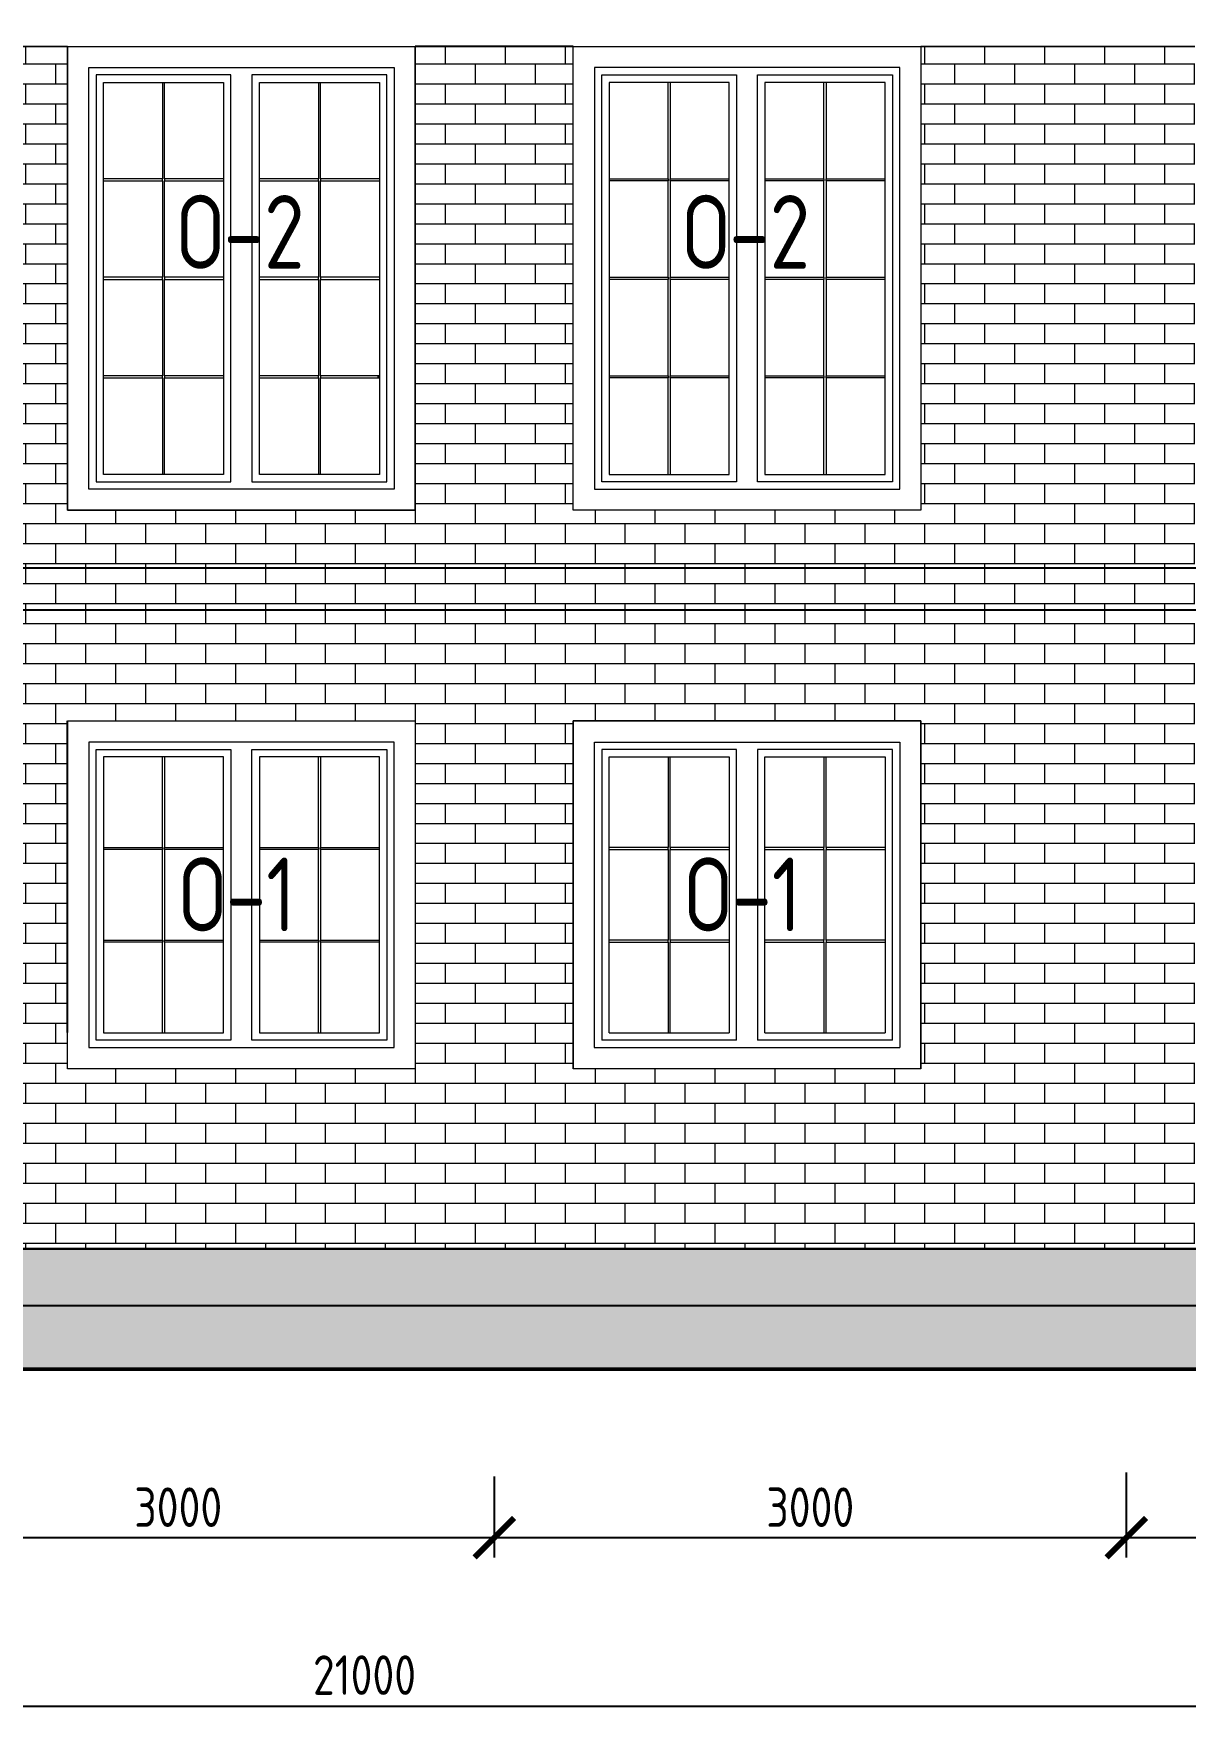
# Model space of a CAD drawing. Header units: millimetres. Extents: x -56498 to 234605, y -296269 to -29969.
# Drawn here: x 170299 to 175763, y -137920 to -129882 of the extents above; entities that cross this region are included whole.
import ezdxf
from ezdxf.enums import TextEntityAlignment as Align

# ---------------------------------------------------------------- set-up
doc = ezdxf.new("R2010")
doc.units = ezdxf.units.MM
doc.header["$LTSCALE"] = 100
doc.header["$PDMODE"] = 35
for name, color, linetype, lineweight in [('0.3', 7, 'Continuous', 30), ('0.5', 7, 'Continuous', 50), ('Примітки 0.09', 200, 'Continuous', 9), ('Розміри 0.09', 5, 'Continuous', 9), ('Тонкі 0.18', 142, 'Continuous', 18), ('Штрихування 0.09', 253, 'Continuous', 9)]:
    doc.layers.add(name, color=color, linetype=linetype, lineweight=lineweight)
doc.layers.add('ViewPorts', color=240, linetype='Continuous', plot=False)
doc.styles.add('GOST 2.304', font='CS_Gost2304.shx')
doc.styles.add('SPDS', font='SPDS.shx', dxfattribs={"width": 0.9})
doc.dimstyles.new('SPDS', dxfattribs={"dimscale": 100, "dimtxt": 2.5, "dimasz": 2.5, "dimexe": 1.25, "dimexo": 0.625, "dimtad": 1, "dimrnd": 0.001, "dimtxsty": 'GOST 2.304', "dimblk": 'ARCHTICK', "dimcen": 2.5, "dimdle": 2, "dimadec": 0, "dimazin": 2, "dimtfac": 0.75, "dimtmove": 1, "dimatfit": 3, "dimfxl": 0, "dimtolj": 1, "dimarcsym": 0})

# ---------------------------------------------------------------- blocks, each defined once
blk = doc.blocks.new('_ArchTick')
at = {"color": 0, "linetype": 'ByBlock', "const_width": 0.15}
blk.add_lwpolyline([(-0.5, -0.5), (0.5, 0.5)], dxfattribs=at)
blk = doc.blocks.new('*D14')
at = {"layer": 'Defpoints', "color": 0, "transparency": 16777216}
for p in [(169484.2, -136659.8), (172484.2, -136678.8), (172484.2, -137016.6)]:
    blk.add_point(p, dxfattribs=at)
at = {"layer": 'Розміри 0.09', "color": 0, "lineweight": -2, "transparency": 16777216}
for p, q in [((169484.2, -136706.7), (169484.2, -137110.3)), ((172484.2, -136725.7), (172484.2, -137110.3)), ((169334.2, -137016.6), (172634.2, -137016.6))]:
    blk.add_line(p, q, dxfattribs=at)
at = {"layer": 'Розміри 0.09', "color": 0, "lineweight": -2, "transparency": 16777216, "xscale": 187.5, "yscale": 187.5, "zscale": 187.5, "rotation": 180}
blk.add_blockref('_ArchTick', (169484.2, -137016.6), dxfattribs=at)
at = {"layer": 'Розміри 0.09', "color": 0, "lineweight": -2, "transparency": 16777216, "xscale": 187.5, "yscale": 187.5, "zscale": 187.5}
blk.add_blockref('_ArchTick', (172484.2, -137016.6), dxfattribs=at)
at = {"layer": 'Розміри 0.09', "color": 0, "transparency": 16777216, "insert": (170984.2, -136872.1), "char_height": 187.5, "attachment_point": 5, "style": 'GOST 2.304'}
blk.add_mtext('\\A1;3000', dxfattribs=at)
blk = doc.blocks.new('*D15')
at = {"layer": 'Defpoints', "color": 0, "transparency": 16777216}
for p in [(172484.2, -136678.8), (175484.2, -136659.8), (175484.2, -137016.6)]:
    blk.add_point(p, dxfattribs=at)
at = {"layer": 'Розміри 0.09', "color": 0, "lineweight": -2, "transparency": 16777216}
for p, q in [((172484.2, -136725.7), (172484.2, -137110.3)), ((175484.2, -136706.7), (175484.2, -137110.3)), ((172334.2, -137016.6), (175634.2, -137016.6))]:
    blk.add_line(p, q, dxfattribs=at)
at = {"layer": 'Розміри 0.09', "color": 0, "lineweight": -2, "transparency": 16777216, "xscale": 187.5, "yscale": 187.5, "zscale": 187.5, "rotation": 180}
blk.add_blockref('_ArchTick', (172484.2, -137016.6), dxfattribs=at)
at = {"layer": 'Розміри 0.09', "color": 0, "lineweight": -2, "transparency": 16777216, "xscale": 187.5, "yscale": 187.5, "zscale": 187.5}
blk.add_blockref('_ArchTick', (175484.2, -137016.6), dxfattribs=at)
at = {"layer": 'Розміри 0.09', "color": 0, "transparency": 16777216, "insert": (173984.2, -136872.1), "char_height": 187.5, "attachment_point": 5, "style": 'GOST 2.304'}
blk.add_mtext('\\A1;3000', dxfattribs=at)
blk = doc.blocks.new('*D16')
at = {"layer": 'Defpoints', "color": 0, "transparency": 16777216}
for p in [(181884.2, -136460.6), (175484.2, -136659.8), (181884.2, -137016.6)]:
    blk.add_point(p, dxfattribs=at)
at = {"layer": 'Розміри 0.09', "color": 0, "lineweight": -2, "transparency": 16777216}
for p, q in [((181884.2, -136507.5), (181884.2, -137110.3)), ((175484.2, -136706.7), (175484.2, -137110.3)), ((175334.2, -137016.6), (182034.2, -137016.6))]:
    blk.add_line(p, q, dxfattribs=at)
at = {"layer": 'Розміри 0.09', "color": 0, "lineweight": -2, "transparency": 16777216, "xscale": 187.5, "yscale": 187.5, "zscale": 187.5, "rotation": 180}
blk.add_blockref('_ArchTick', (175484.2, -137016.6), dxfattribs=at)
at = {"layer": 'Розміри 0.09', "color": 0, "lineweight": -2, "transparency": 16777216, "xscale": 187.5, "yscale": 187.5, "zscale": 187.5}
blk.add_blockref('_ArchTick', (181884.2, -137016.6), dxfattribs=at)
at = {"layer": 'Розміри 0.09', "color": 0, "transparency": 16777216, "insert": (178684.2, -136870.5), "char_height": 187.5, "attachment_point": 5, "style": 'GOST 2.304'}
blk.add_mtext('\\A1;6400', dxfattribs=at)
blk = doc.blocks.new('*D18')
at = {"layer": 'Defpoints', "color": 0, "transparency": 16777216}
for p in [(161984.2, -137016.6), (182984.2, -137016.6), (182984.2, -137816.6)]:
    blk.add_point(p, dxfattribs=at)
at = {"layer": 'Розміри 0.09', "color": 0, "lineweight": -2, "transparency": 16777216}
for p, q in [((161984.2, -137063.5), (161984.2, -137910.3)), ((182984.2, -137063.5), (182984.2, -137910.3)), ((161834.2, -137816.6), (183134.2, -137816.6))]:
    blk.add_line(p, q, dxfattribs=at)
at = {"layer": 'Розміри 0.09', "color": 0, "lineweight": -2, "transparency": 16777216, "xscale": 187.5, "yscale": 187.5, "zscale": 187.5, "rotation": 180}
blk.add_blockref('_ArchTick', (161984.2, -137816.6), dxfattribs=at)
at = {"layer": 'Розміри 0.09', "color": 0, "lineweight": -2, "transparency": 16777216, "xscale": 187.5, "yscale": 187.5, "zscale": 187.5}
blk.add_blockref('_ArchTick', (182984.2, -137816.6), dxfattribs=at)
at = {"layer": 'Розміри 0.09', "color": 0, "transparency": 16777216, "insert": (171868.3, -137668.7), "char_height": 187.5, "attachment_point": 5, "style": 'GOST 2.304'}
blk.add_mtext('\\A1;21000', dxfattribs=at)

msp = doc.modelspace()

# ---------------------------------------------------------------- hatches: boundary and pattern name
at = {"layer": 'Штрихування 0.09', "ltscale": 0.75}
h = msp.add_hatch(dxfattribs=at)
h.set_pattern_fill('AR-BRSTD', color=256, scale=1.4, style=0)
h.paths.add_polyline_path([(175689.124, -129001.829), (175364.445, -129366.652), (175689.124, -129731.4)])
h.paths.add_polyline_path([(175608.836, -128911.636), (174959.478, -128911.636), (175284.157, -129276.384)])
h.paths.add_polyline_path([(174879.115, -129001.829), (174879.115, -129731.4), (175203.794, -129366.652)])
h.paths.add_polyline_path([(175284.157, -129456.845), (174959.478, -129821.593), (175608.836, -129821.593)])
h.paths.add_polyline_path([(174759.133, -128911.636), (174029.111, -128911.636), (174029.111, -129821.593), (174759.133, -129821.593)])
h.paths.add_polyline_path([(173909.129, -128991.024), (173475.799, -129366.652), (173909.129, -129742.205)])
h.paths.add_polyline_path([(173384.18, -129446.04), (172950.775, -129821.593), (173817.511, -129821.593)])
h.paths.add_polyline_path([(172859.156, -128991.024), (172859.156, -129742.205), (173292.562, -129366.652)])
h.paths.add_polyline_path([(173817.511, -128911.636), (172950.775, -128911.636), (173384.18, -129287.189)])
h.paths.add_polyline_path([(172739.174, -128911.636), (172229.158, -128911.636), (172229.158, -129821.593), (172739.174, -129821.593)])
h.paths.add_polyline_path([(172109.176, -128991.024), (171675.77, -129366.652), (172109.176, -129742.205)])
h.paths.add_polyline_path([(172017.557, -128911.636), (171150.746, -128911.636), (171584.152, -129287.189)])
h.paths.add_polyline_path([(171492.533, -129366.652), (171059.127, -128991.024), (171059.127, -129742.205)])
h.paths.add_polyline_path([(171584.152, -129446.04), (171150.746, -129821.593), (172017.557, -129821.593)])
h.paths.add_polyline_path([(170939.146, -128911.636), (170209.124, -128911.636), (170209.124, -129821.593), (170939.146, -129821.593)])
h.paths.add_polyline_path([(170089.142, -129001.829), (169764.463, -129366.652), (170089.142, -129731.4)])
h.paths.add_polyline_path([(170008.854, -128911.636), (169359.496, -128911.636), (169684.175, -129276.384)])
h.paths.add_polyline_path([(169279.133, -129001.829), (169279.133, -129731.4), (169603.812, -129366.652)])
h.paths.add_polyline_path([(169684.175, -129456.845), (169359.496, -129821.593), (170008.854, -129821.593)])
h.paths.add_polyline_path([(172859.156, -129941.65), (172109.176, -129941.65), (172109.176, -131041.634), (172859.156, -131041.634)])
h.paths.add_polyline_path([(172859.156, -131041.634), (172109.176, -131041.634), (172109.176, -132141.619), (170459.143, -132141.619), (170459.143, -131041.634), (169159.151, -131041.634), (169159.151, -133966.634), (170459.143, -133966.634), (170459.143, -133141.618), (172109.176, -133141.618), (172109.176, -133966.634), (172859.156, -133966.634), (172859.156, -133141.618), (174509.114, -133141.618), (174509.114, -133966.634), (175809.181, -133966.634), (175809.181, -131041.634), (174509.114, -131041.634), (174509.114, -132141.619), (172859.156, -132141.619)])
h.paths.add_polyline_path([(175809.181, -129941.65), (174509.114, -129941.65), (174509.114, -131041.634), (175809.181, -131041.634)])
h.paths.add_polyline_path([(170459.143, -129941.65), (169159.151, -129941.65), (169159.151, -131041.634), (170459.143, -131041.634)])
h.paths.add_polyline_path([(175809.181, -133966.634), (174509.114, -133966.634), (174509.114, -134791.651), (172859.156, -134791.651), (172859.156, -133966.634), (172109.176, -133966.634), (172109.176, -134791.576), (172109.176, -134791.651), (170459.143, -134791.651), (170459.143, -133966.634), (169159.151, -133966.634), (169159.151, -135646.592), (175809.181, -135646.592)])
at = {"layer": 'Штрихування 0.09'}
for points in [[(171234.186, -130076.639), (171234.186, -130076.939), (171334.133, -130076.939), (171334.133, -130076.639), (171234.186, -130076.639)], [(173734.146, -130076.639), (173634.124, -130076.639), (173634.124, -130076.939), (173734.146, -130076.939), (173734.146, -130076.639)], [(171929.165, -131504.116), (171929.165, -131514.096), (171939.145, -131514.096), (171939.145, -131504.116), (171929.165, -131504.116)], [(171234.186, -133276.607), (171234.186, -133276.982), (171334.133, -133276.982), (171334.133, -133276.607), (171234.186, -133276.607)], [(173734.146, -133276.607), (173634.124, -133276.607), (173634.124, -133276.982), (173734.146, -133276.982), (173734.146, -133276.607)]]:
    msp.add_hatch(color=256, dxfattribs=at).paths.add_polyline_path(points, flags=0)
at = {"layer": 'Штрихування 0.09', "ltscale": 0.75}
h = msp.add_hatch(dxfattribs=at)
h.set_pattern_fill('FLGSTONE', scale=1000, angle=30, style=0, pattern_type=2)
h.set_pattern_definition([(30, (0, 0), (-500, 866.0254), [200, -800]), (30, (635.5, 459.3), (-500, 866.0254), [180, -820]), (30, (632.8, 503.9), (-500, 866.0254), [160, -840]), (30, (171.8, 422.5), (-500, 866.0254), [120, -40, 80, -760]), (30, (-150, 259.8), (-500, 866.0254), [60, -840, 60, -40]), (30, (169.1, 467.1), (-500, 866.0254), [200, -800]), (30, (626.7, 754.4), (-500, 866.0254), [140, -860]), (30, (131.1, 653), (-500, 866.0254), [140, -40, 260, -560]), (30, (128.4, 697.7), (-500, 866.0254), [240, -40, 60, -40, 40, -580]), (30, (-42.9, 714.3), (-500, 866.0254), [100, -900]), (30, (-62.9, 748.9), (-500, 866.0254), [120, -880]), (30, (100.3, 866.2), (-500, 866.0254), [100, -900]), (30, (-256.1, 683.5), (-500, 866.0254), [100, -900]), (30, (80.3, 900.9), (-500, 866.0254), [120, -880]), (30, (-310.7, 698.2), (-500, 866.0254), [120, -880]), (30, (-202.2, 830.1), (-500, 866.0254), [240, -240, 80, -40, 120, -280]), (30, (-222.2, 864.8), (-500, 866.0254), [240, -240, 240, -280]), (30, (-480, 831.4), (-500, 866.0254), [200, -800]), (120, (0, 0), (-866.0254, -500), [300, -540, 120, -40]), (120, (173.2, 100), (-866.0254, -500), [160, -600, 200, -40]), (120, (207.8, 120), (-866.0254, -500), [160, -600, 60, -40, 100, -40]), (120, (134.4, 447.1), (-866.0254, -500), [60, -940]), (120, (169.1, 467.1), (-866.0254, -500), [60, -940]), (120, (93.7, 677.7), (-866.0254, -500), [100, -900]), (120, (128.4, 697.7), (-866.0254, -500), [100, -900]), (120, (390.3, 363.9), (-866.0254, -500), [160, -460, 340, -40]), (120, (342.3, 567.1), (-866.0254, -500), [180, -820]), (120, (376.9, 587.1), (-866.0254, -500), [180, -820]), (120, (355.7, 343.9), (-866.0254, -500), [160, -440, 100, -40, 220, -40]), (120, (178.9, 1050.1), (-866.0254, -500), [180, -820]), (120, (193.5, 1104.8), (-866.0254, -500), [160, -840]), (120, (598.2, 483.9), (-866.0254, -500), [80, -920]), (120, (632.8, 503.9), (-866.0254, -500), [80, -340, 280, -300]), (120, (457.5, 887.7), (-866.0254, -500), [280, -720]), (120, (592.1, 734.4), (-866.0254, -500), [160, -840]), (120, (626.7, 754.4), (-866.0254, -500), [160, -840]), (120, (771.4, 583.9), (-866.0254, -500), [180, -560, 220, -40]), (75, (-300, 519.6), (-500, 866.0253), [169.7056, -1244.508]), (75, (-118.04, 324.45), (-500, 866.0253), [169.7056, -1244.508]), (75, (-73.4, 327.1), (-500, 866.0253), [169.7056, -1244.508]), (75, (90.5, 283.2), (-500, 866.0253), [169.7056, -1244.508]), (75, (127.85, 258.56), (-500, 866.0253), [169.7056, -1244.058]), (75, (568.9, 374.64), (-500, 866.0253), [113.137, -1301.0765]), (75, (592.8, 573.2), (-500, 866.0253), [141.4213, -1272.792]), (75, (555.5, 597.85), (-500, 866.0253), [141.4213, -1272.792]), (75, (492.1, 907.65), (-500, 866.0253), [254.5584, -1159.655]), (75, (546.74, 893), (-500, 866.0253), [84.853, -1329.3607]), (75, (613.54, 377.3), (-500, 866.0253), [84.853, -1329.3607]), (75, (78.4, 784.26), (-500, 866.0253), [84.853, -1329.3607]), (75, (41.05, 808.9), (-500, 866.0253), [56.5685, -1357.645]), (165, (-87.5, 711.6), (-866.0253, -500), [84.853, -1329.3607]), (165, (-62.9, 748.9), (-866.0253, -500), [113.137, -1301.0765]), (345, (421.4, 1190.14), (866.0253, 500), [141.4213, -1272.792]), (345, (-73.4, 327.1), (866.0253, 500), [169.7056, -1244.508]), (345, (-98.04, 289.8), (866.0253, 500), [197.99, -1216.2237]), (345, (-420, 727.46), (866.0253, 500), [113.137, -1301.0765]), (236.56505, (355.7, 343.92), (-866.0254, -500), [268.33, -1967.738]), (236.56505, (375.7, 309.3), (-866.0254, -500), [268.33, -1967.738]), (183.43495, (101.77, 543.73), (-866.0254, -500), [134.16, -44.72, 223.61, -1833.578]), (183.43495, (104.45, 499.1), (-866.0254, -500), [134.16, -44.72, 223.61, -1833.578]), (183.43495, (588.9, 340), (-866.0254, -500), [178.8854, -2057.1826]), (183.43495, (568.9, 374.64), (-866.0254, -500), [178.8854, -2057.1826]), (183.43495, (558.2, 553.2), (-866.0254, -500), [178.8854, -2057.1826]), (183.43495, (555.5, 597.85), (-866.0254, -500), [178.8854, -2057.1826]), (93.43495, (-76.8, 533), (-500, 866.0254), [178.8854, -2057.1826]), (93.43495, (-32.15, 535.7), (-500, 866.0254), [178.8854, -2057.1826]), (93.43495, (221.58, 936.2), (-500, 866.0254), [134.16, -2101.908]), (93.43495, (139.1, 519.1), (-500, 866.0254), [134.16, -2101.908]), (93.43495, (101.77, 543.73), (-500, 866.0254), [134.16, -2101.908]), (93.43495, (184.26, 960.86), (-500, 866.0254), [89.4427, -2146.6253]), (326.56505, (186.94, 916.2), (500, -866.0254), [178.8854, -2057.1826]), (326.56505, (221.58, 936.2), (500, -866.0254), [178.8854, -2057.1826])])
h.paths.add_polyline_path([(183309.139, -135646.592), (175809.181, -135646.592), (175809.181, -136216.577), (183309.139, -136216.577)])
h.paths.add_polyline_path([(183809.101, -135646.592), (183309.139, -135646.592), (183309.139, -136216.577), (183809.101, -136216.577)])
h.paths.add_polyline_path([(175809.181, -135646.592), (169159.151, -135646.592), (169159.151, -136216.577), (175809.181, -136216.577)])
h.paths.add_polyline_path([(169159.151, -135646.592), (161659.171, -135646.592), (161659.171, -136216.577), (169159.151, -136216.577)])
h.paths.add_polyline_path([(161659.171, -135646.592), (161159.171, -135646.592), (161159.171, -136216.577), (161659.171, -136216.577)])

# ---------------------------------------------------------------- linework, layer by layer
for p, q in [((172734.147, -129941.65), (172109.176, -129941.65)), ((172859.156, -129941.65), (172734.147, -129941.65)), ((170459.143, -134619.519), (170459.143, -133141.618))]:
    msp.add_line(p, q)
at = {"layer": '0.3'}
msp.add_line((161159.171, -135646.592), (183809.101, -135646.592), dxfattribs=at)
at = {"layer": '0.5'}
msp.add_line((158259.171, -136216.577), (186709.101, -136216.577), dxfattribs=at)
at = {"layer": 'ViewPorts'}
for p, q in [((183309.139, -132416.592), (161634.184, -132416.592)), ((183309.139, -132616.592), (161634.184, -132616.592)), ((183309.139, -135916.592), (161634.184, -135916.592))]:
    msp.add_line(p, q, dxfattribs=at)
at = {"layer": 'Тонкі 0.18'}
for p, q in [((170459.143, -129941.65), (169159.151, -129941.65)), ((169159.151, -129941.65), (175809.181, -129941.65)), ((170459.143, -132141.619), (170459.143, -129941.65)), ((170459.143, -129941.65), (170459.143, -132141.619)), ((172109.176, -129941.65), (172109.176, -132141.619)), ((172109.176, -132141.619), (172109.176, -129941.65)), ((172859.156, -132141.619), (172859.156, -129941.65)), ((172859.156, -132141.619), (172859.156, -129941.65)), ((175809.181, -129941.65), (174509.114, -129941.65)), ((174509.114, -129941.65), (174509.114, -132141.619)), ((174509.114, -129941.65), (174509.114, -132141.619)), ((170559.165, -132041.596), (170559.165, -130041.597)), ((170559.165, -130041.597), (172009.153, -130041.597)), ((172009.153, -130041.597), (172009.153, -132041.596)), ((172959.179, -130041.597), (172959.179, -132041.596)), ((174409.167, -130041.597), (172959.179, -130041.597)), ((174409.167, -132041.596), (174409.167, -130041.597)), ((172009.153, -132041.596), (170559.165, -132041.596)), ((172959.179, -132041.596), (174409.167, -132041.596)), ((172109.176, -132141.619), (170459.143, -132141.619)), ((170459.143, -132141.619), (172109.176, -132141.619)), ((174509.114, -132141.619), (172859.156, -132141.619)), ((174509.114, -132141.619), (172859.156, -132141.619)), ((170459.143, -133141.618), (172109.176, -133141.618)), ((170459.143, -134791.651), (170459.143, -133141.618)), ((170459.143, -133141.618), (172109.176, -133141.618)), ((172109.176, -133141.618), (172109.176, -134791.651)), ((172109.176, -133141.618), (172109.176, -134791.576)), ((172859.156, -134791.651), (172859.156, -133141.618)), ((172859.156, -133141.618), (174509.114, -133141.618)), ((172859.156, -133141.618), (172859.156, -134791.576)), ((174509.114, -133141.618), (172859.156, -133141.618)), ((174509.114, -133141.618), (174509.114, -134791.651)), ((174509.114, -134791.651), (174509.114, -133141.618)), ((170559.165, -133241.64), (170559.165, -134691.628)), ((172009.153, -133241.64), (170559.165, -133241.64)), ((172009.153, -134691.628), (172009.153, -133241.64)), ((172959.179, -134691.628), (172959.179, -133241.64)), ((172959.179, -133241.64), (174409.167, -133241.64)), ((174409.167, -133241.64), (174409.167, -134691.628)), ((170559.165, -134691.628), (172009.191, -134691.628)), ((172959.104, -134691.628), (174409.129, -134691.628)), ((172109.176, -134791.651), (170459.143, -134791.651)), ((174509.114, -134791.651), (172859.081, -134791.651))]:
    msp.add_line(p, q, dxfattribs=at)
at = {"layer": 'Штрихування 0.09'}
for p, q in [((170594.132, -130076.639), (170594.132, -132006.629)), ((171234.186, -130076.639), (170594.132, -130076.639)), ((170629.173, -131971.588), (170629.173, -130111.605)), ((170629.173, -130111.605), (171199.144, -130111.605)), ((170909.131, -130111.605), (170909.131, -130569.097)), ((170919.186, -130569.097), (170919.186, -130111.605)), ((171199.144, -130111.605), (171199.144, -131971.588)), ((171234.186, -132006.629), (171234.186, -130076.639)), ((171334.133, -130076.639), (171334.133, -132006.629)), ((171974.187, -130076.639), (171334.133, -130076.639)), ((171369.175, -131971.588), (171369.175, -130111.605)), ((171369.175, -130111.605), (171939.145, -130111.605)), ((171649.132, -130111.605), (171649.132, -130569.097)), ((171659.187, -130569.097), (171659.187, -130111.605)), ((171939.145, -130111.605), (171939.145, -131971.588)), ((171974.187, -132006.629), (171974.187, -130076.639)), ((172994.145, -132006.629), (172994.145, -130076.639)), ((172994.145, -130076.639), (173634.124, -130076.639)), ((173029.187, -130111.605), (173029.187, -131971.588)), ((173599.157, -130111.605), (173029.187, -130111.605)), ((173309.145, -130569.097), (173309.145, -130111.605)), ((173319.125, -130111.605), (173319.125, -130569.097)), ((173599.157, -131971.588), (173599.157, -130111.605)), ((173634.124, -130076.639), (173634.124, -132006.629)), ((173734.146, -132006.629), (173734.146, -130076.639)), ((173734.146, -130076.639), (174374.125, -130076.639)), ((173769.113, -130111.605), (173769.113, -131971.588)), ((174339.159, -130111.605), (173769.113, -130111.605)), ((174049.146, -130569.097), (174049.146, -130111.605)), ((174059.126, -130111.605), (174059.126, -130569.097)), ((174339.159, -131971.588), (174339.159, -130111.605)), ((174374.125, -130076.639), (174374.125, -132006.629)), ((170909.131, -130569.097), (170629.173, -130569.097)), ((170629.173, -130579.152), (170909.131, -130579.152)), ((170909.131, -130579.152), (170909.131, -130569.097)), ((170909.131, -130579.152), (170909.131, -131036.644)), ((171199.144, -130569.097), (170919.186, -130569.097)), ((170919.186, -130569.097), (170919.186, -130579.152)), ((170919.186, -131036.644), (170919.186, -130579.152)), ((170919.186, -130579.152), (171199.144, -130579.152)), ((171649.132, -130569.097), (171369.175, -130569.097)), ((171369.175, -130579.152), (171649.132, -130579.152)), ((171649.132, -130579.152), (171649.132, -130569.097)), ((171649.132, -130579.152), (171649.132, -131036.644)), ((171939.145, -130569.097), (171659.187, -130569.097)), ((171659.187, -130569.097), (171659.187, -130579.152)), ((171659.187, -131036.644), (171659.187, -130579.152)), ((171659.187, -130579.152), (171939.145, -130579.152)), ((173029.187, -130569.097), (173309.145, -130569.097)), ((173309.145, -130579.152), (173029.187, -130579.152)), ((173309.145, -130569.097), (173309.145, -130579.152)), ((173309.145, -131036.644), (173309.145, -130579.152)), ((173319.125, -130579.152), (173319.125, -130569.097)), ((173319.125, -130569.097), (173599.157, -130569.097)), ((173319.125, -130579.152), (173319.125, -131036.644)), ((173599.157, -130579.152), (173319.125, -130579.152)), ((173769.113, -130569.097), (174049.146, -130569.097)), ((174049.146, -130579.152), (173769.113, -130579.152)), ((174049.146, -130569.097), (174049.146, -130579.152)), ((174049.146, -131036.644), (174049.146, -130579.152)), ((174059.126, -130579.152), (174059.126, -130569.097)), ((174059.126, -130569.097), (174339.159, -130569.097)), ((174059.126, -130579.152), (174059.126, -131036.644)), ((174339.159, -130579.152), (174059.126, -130579.152)), ((170909.131, -131036.644), (170629.173, -131036.644)), ((170629.173, -131046.624), (170909.131, -131046.624)), ((170909.131, -131046.624), (170909.131, -131036.644)), ((170909.131, -131046.624), (170909.131, -131504.116)), ((171199.144, -131036.644), (170919.186, -131036.644)), ((170919.186, -131036.644), (170919.186, -131046.624)), ((170919.186, -131504.116), (170919.186, -131046.624)), ((170919.186, -131046.624), (171199.144, -131046.624)), ((171649.132, -131036.644), (171369.175, -131036.644)), ((171369.175, -131046.624), (171649.132, -131046.624)), ((171649.132, -131046.624), (171649.132, -131036.644)), ((171649.132, -131046.624), (171649.132, -131504.116)), ((171939.145, -131036.644), (171659.187, -131036.644)), ((171659.187, -131036.644), (171659.187, -131046.624)), ((171659.187, -131504.116), (171659.187, -131046.624)), ((171659.187, -131046.624), (171939.145, -131046.624)), ((173029.187, -131036.644), (173309.145, -131036.644)), ((173309.145, -131046.624), (173029.187, -131046.624)), ((173309.145, -131036.644), (173309.145, -131046.624)), ((173309.145, -131504.116), (173309.145, -131046.624)), ((173319.125, -131046.624), (173319.125, -131036.644)), ((173319.125, -131036.644), (173599.157, -131036.644)), ((173319.125, -131046.624), (173319.125, -131504.116)), ((173599.157, -131046.624), (173319.125, -131046.624)), ((173769.113, -131036.644), (174049.146, -131036.644)), ((174049.146, -131046.624), (173769.113, -131046.624)), ((174049.146, -131036.644), (174049.146, -131046.624)), ((174049.146, -131504.116), (174049.146, -131046.624)), ((174059.126, -131046.624), (174059.126, -131036.644)), ((174059.126, -131036.644), (174339.159, -131036.644)), ((174059.126, -131046.624), (174059.126, -131504.116)), ((174339.159, -131046.624), (174059.126, -131046.624)), ((170909.131, -131504.116), (170629.173, -131504.116)), ((170909.131, -131514.096), (170909.131, -131504.116)), ((171199.144, -131504.116), (170919.186, -131504.116)), ((170919.186, -131504.116), (170919.186, -131514.096)), ((171649.132, -131504.116), (171369.175, -131504.116)), ((171649.132, -131514.096), (171649.132, -131504.116)), ((171939.145, -131504.116), (171659.187, -131504.116)), ((171659.187, -131504.116), (171659.187, -131514.096)), ((173029.187, -131504.116), (173309.145, -131504.116)), ((173309.145, -131504.116), (173309.145, -131514.096)), ((173319.125, -131514.096), (173319.125, -131504.116)), ((173319.125, -131504.116), (173599.157, -131504.116)), ((173769.113, -131504.116), (174049.146, -131504.116)), ((174049.146, -131504.116), (174049.146, -131514.096)), ((174059.126, -131514.096), (174059.126, -131504.116)), ((174059.126, -131504.116), (174339.159, -131504.116)), ((170629.173, -131514.096), (170909.131, -131514.096)), ((170909.131, -131514.096), (170909.131, -131971.588)), ((170919.186, -131971.588), (170919.186, -131514.096)), ((170919.186, -131514.096), (171199.144, -131514.096)), ((171369.175, -131514.096), (171649.132, -131514.096)), ((171649.132, -131514.096), (171649.132, -131971.588)), ((171659.187, -131971.588), (171659.187, -131514.096)), ((171659.187, -131514.096), (171939.145, -131514.096)), ((173309.145, -131514.096), (173029.187, -131514.096)), ((173309.145, -131971.588), (173309.145, -131514.096)), ((173319.125, -131514.096), (173319.125, -131971.588)), ((173599.157, -131514.096), (173319.125, -131514.096)), ((174049.146, -131514.096), (173769.113, -131514.096)), ((174049.146, -131971.588), (174049.146, -131514.096)), ((174059.126, -131514.096), (174059.126, -131971.588)), ((174339.159, -131514.096), (174059.126, -131514.096)), ((171199.144, -131971.588), (170629.173, -131971.588)), ((171939.145, -131971.588), (171369.175, -131971.588)), ((173029.187, -131971.588), (173599.157, -131971.588)), ((173769.113, -131971.588), (174339.159, -131971.588)), ((170594.132, -132006.629), (171234.186, -132006.629)), ((171334.133, -132006.629), (171974.187, -132006.629)), ((173634.124, -132006.629), (172994.145, -132006.629)), ((174374.125, -132006.629), (173734.146, -132006.629)), ((170594.132, -134656.587), (170594.132, -133276.607)), ((170594.132, -133276.607), (171234.186, -133276.607)), ((171234.186, -133276.607), (171234.186, -134656.587)), ((171334.133, -134656.587), (171334.133, -133276.607)), ((171334.133, -133276.607), (171974.187, -133276.607)), ((171974.187, -133276.607), (171974.187, -134656.587)), ((172994.145, -133276.607), (172994.145, -134656.587)), ((173634.124, -133276.607), (172994.145, -133276.607)), ((173634.124, -134656.587), (173634.124, -133276.607)), ((173734.146, -133276.607), (173734.146, -134656.587)), ((174374.125, -133276.607), (173734.146, -133276.607)), ((174374.125, -134656.587), (174374.125, -133276.607)), ((170629.173, -133311.649), (170629.173, -134621.62)), ((171199.144, -133311.649), (170629.173, -133311.649)), ((170909.131, -133741.603), (170909.131, -133311.649)), ((170919.186, -133311.649), (170919.186, -133741.603)), ((171199.144, -134621.62), (171199.144, -133311.649)), ((171369.175, -133311.649), (171369.175, -134621.62)), ((171939.145, -133311.649), (171369.175, -133311.649)), ((171649.132, -133741.603), (171649.132, -133311.649)), ((171659.187, -133311.649), (171659.187, -133741.603)), ((171939.145, -134621.62), (171939.145, -133311.649)), ((173029.187, -134621.62), (173029.187, -133311.649)), ((173029.187, -133311.649), (173599.157, -133311.649)), ((173309.145, -133311.649), (173309.145, -133741.603)), ((173319.125, -133741.603), (173319.125, -133311.649)), ((173599.157, -133311.649), (173599.157, -134621.62)), ((173769.113, -134621.62), (173769.113, -133311.649)), ((173769.113, -133311.649), (174339.159, -133311.649)), ((174049.146, -133311.649), (174049.146, -133741.603)), ((174059.126, -133741.603), (174059.126, -133311.649)), ((174339.159, -133311.649), (174339.159, -134621.62)), ((170629.173, -133741.603), (170909.131, -133741.603)), ((170909.131, -133751.582), (170629.173, -133751.582)), ((170909.131, -133741.603), (170909.131, -133751.582)), ((170909.131, -134181.611), (170909.131, -133751.582)), ((170919.186, -133751.582), (170919.186, -133741.603)), ((170919.186, -133741.603), (171199.144, -133741.603)), ((170919.186, -133751.582), (170919.186, -134181.611)), ((171199.144, -133751.582), (170919.186, -133751.582)), ((171369.175, -133741.603), (171649.132, -133741.603)), ((171649.132, -133751.582), (171369.175, -133751.582)), ((171649.132, -133741.603), (171649.132, -133751.582)), ((171649.132, -134181.611), (171649.132, -133751.582)), ((171659.187, -133751.582), (171659.187, -133741.603)), ((171659.187, -133741.603), (171939.145, -133741.603)), ((171659.187, -133751.582), (171659.187, -134181.611)), ((171939.145, -133751.582), (171659.187, -133751.582)), ((173309.145, -133741.603), (173029.187, -133741.603)), ((173029.187, -133751.582), (173309.145, -133751.582)), ((173309.145, -133751.582), (173309.145, -133741.603)), ((173309.145, -133751.582), (173309.145, -134181.611)), ((173599.157, -133741.603), (173319.125, -133741.603)), ((173319.125, -133741.603), (173319.125, -133751.582)), ((173319.125, -134181.611), (173319.125, -133751.582)), ((173319.125, -133751.582), (173599.157, -133751.582)), ((174049.146, -133741.603), (173769.113, -133741.603)), ((173769.113, -133751.582), (174049.146, -133751.582)), ((174049.146, -133751.582), (174049.146, -133741.603)), ((174049.146, -133751.582), (174049.146, -134181.611)), ((174339.159, -133741.603), (174059.126, -133741.603)), ((174059.126, -133741.603), (174059.126, -133751.582)), ((174059.126, -134181.611), (174059.126, -133751.582)), ((174059.126, -133751.582), (174339.159, -133751.582)), ((170629.173, -134181.611), (170909.131, -134181.611)), ((170909.131, -134191.591), (170629.173, -134191.591)), ((170909.131, -134181.611), (170909.131, -134191.591)), ((170909.131, -134621.62), (170909.131, -134191.591)), ((170919.186, -134191.591), (170919.186, -134181.611)), ((170919.186, -134181.611), (171199.144, -134181.611)), ((170919.186, -134191.591), (170919.186, -134621.62)), ((171199.144, -134191.591), (170919.186, -134191.591)), ((171369.175, -134181.611), (171649.132, -134181.611)), ((171649.132, -134191.591), (171369.175, -134191.591)), ((171649.132, -134181.611), (171649.132, -134191.591)), ((171649.132, -134621.62), (171649.132, -134191.591)), ((171659.187, -134191.591), (171659.187, -134181.611)), ((171659.187, -134181.611), (171939.145, -134181.611)), ((171659.187, -134191.591), (171659.187, -134621.62)), ((171939.145, -134191.591), (171659.187, -134191.591)), ((173309.145, -134181.611), (173029.187, -134181.611)), ((173029.187, -134191.591), (173309.145, -134191.591)), ((173309.145, -134191.591), (173309.145, -134181.611)), ((173309.145, -134191.591), (173309.145, -134621.62)), ((173599.157, -134181.611), (173319.125, -134181.611)), ((173319.125, -134181.611), (173319.125, -134191.591)), ((173319.125, -134621.62), (173319.125, -134191.591)), ((173319.125, -134191.591), (173599.157, -134191.591)), ((174049.146, -134181.611), (173769.113, -134181.611)), ((173769.113, -134191.591), (174049.146, -134191.591)), ((174049.146, -134191.591), (174049.146, -134181.611)), ((174049.146, -134191.591), (174049.146, -134621.62)), ((174339.159, -134181.611), (174059.126, -134181.611)), ((174059.126, -134181.611), (174059.126, -134191.591)), ((174059.126, -134621.62), (174059.126, -134191.591)), ((174059.126, -134191.591), (174339.159, -134191.591)), ((170629.173, -134621.62), (171199.219, -134621.62)), ((171369.175, -134621.62), (171939.19, -134621.62)), ((173029.112, -134621.62), (173599.157, -134621.62)), ((173769.113, -134621.62), (174339.159, -134621.62)), ((171234.186, -134656.587), (170594.207, -134656.587)), ((171974.187, -134656.587), (171334.133, -134656.587)), ((173634.124, -134656.587), (172994.145, -134656.587)), ((174374.125, -134656.587), (173734.071, -134656.587))]:
    msp.add_line(p, q, dxfattribs=at)

# ---------------------------------------------------------------- texts
at = {"layer": 'Примітки 0.09', "style": 'SPDS'}
for s, p in [('О-2', (171281.443, -130996.37)), ('О-2', (173681.457, -130996.37)), ('О-1', (171266.03, -134139.862)), ('О-1', (173666.006, -134139.862))]:
    msp.add_text(s, height=350, dxfattribs=at).set_placement(p, align=Align.CENTER)

# ---------------------------------------------------------------- dimensions: what is measured, and where the dimension line sits
at = {"layer": 'Розміри 0.09'}
for base, p1, p2, picture, middle in [((181884.165, -137016.577), (175484.165, -136659.838), (181884.165, -136460.639), '*D16', (178684.165, -136870.526)), ((172484.165, -137016.577), (169484.165, -136659.838), (172484.165, -136678.796), '*D14', (170984.165, -136872.068)), ((175484.165, -137016.577), (172484.165, -136678.796), (175484.165, -136659.838), '*D15', (173984.165, -136872.068))]:
    dim = msp.add_linear_dim(base=base, p1=p1, p2=p2, dimstyle='SPDS', override={"dimscale": 75, "dimlfac": 1, "dimtxsty": 'GOST 2.304', "dimblk1": 'ArchTick', "dimblk2": 'ArchTick', "dimsah": 1, "dimtolj": 1}, dxfattribs=at)
    dim.commit()
    dim.dimension.update_dxf_attribs({"geometry": picture, "text_midpoint": middle})
dim = msp.add_linear_dim(base=(182984.165, -137816.577), p1=(161984.165, -137016.577), p2=(182984.165, -137016.577), dimstyle='SPDS', override={"dimscale": 75, "dimlfac": 1, "dimtxsty": 'GOST 2.304', "dimblk1": 'ArchTick', "dimblk2": 'ArchTick', "dimsah": 1, "dimtolj": 1}, dxfattribs=at)
dim.commit()
dim.dimension.update_dxf_attribs({"geometry": '*D18', "text_midpoint": (171868.29, -137816.577), "dimtype": 160})

doc.saveas('drawing.dxf')
